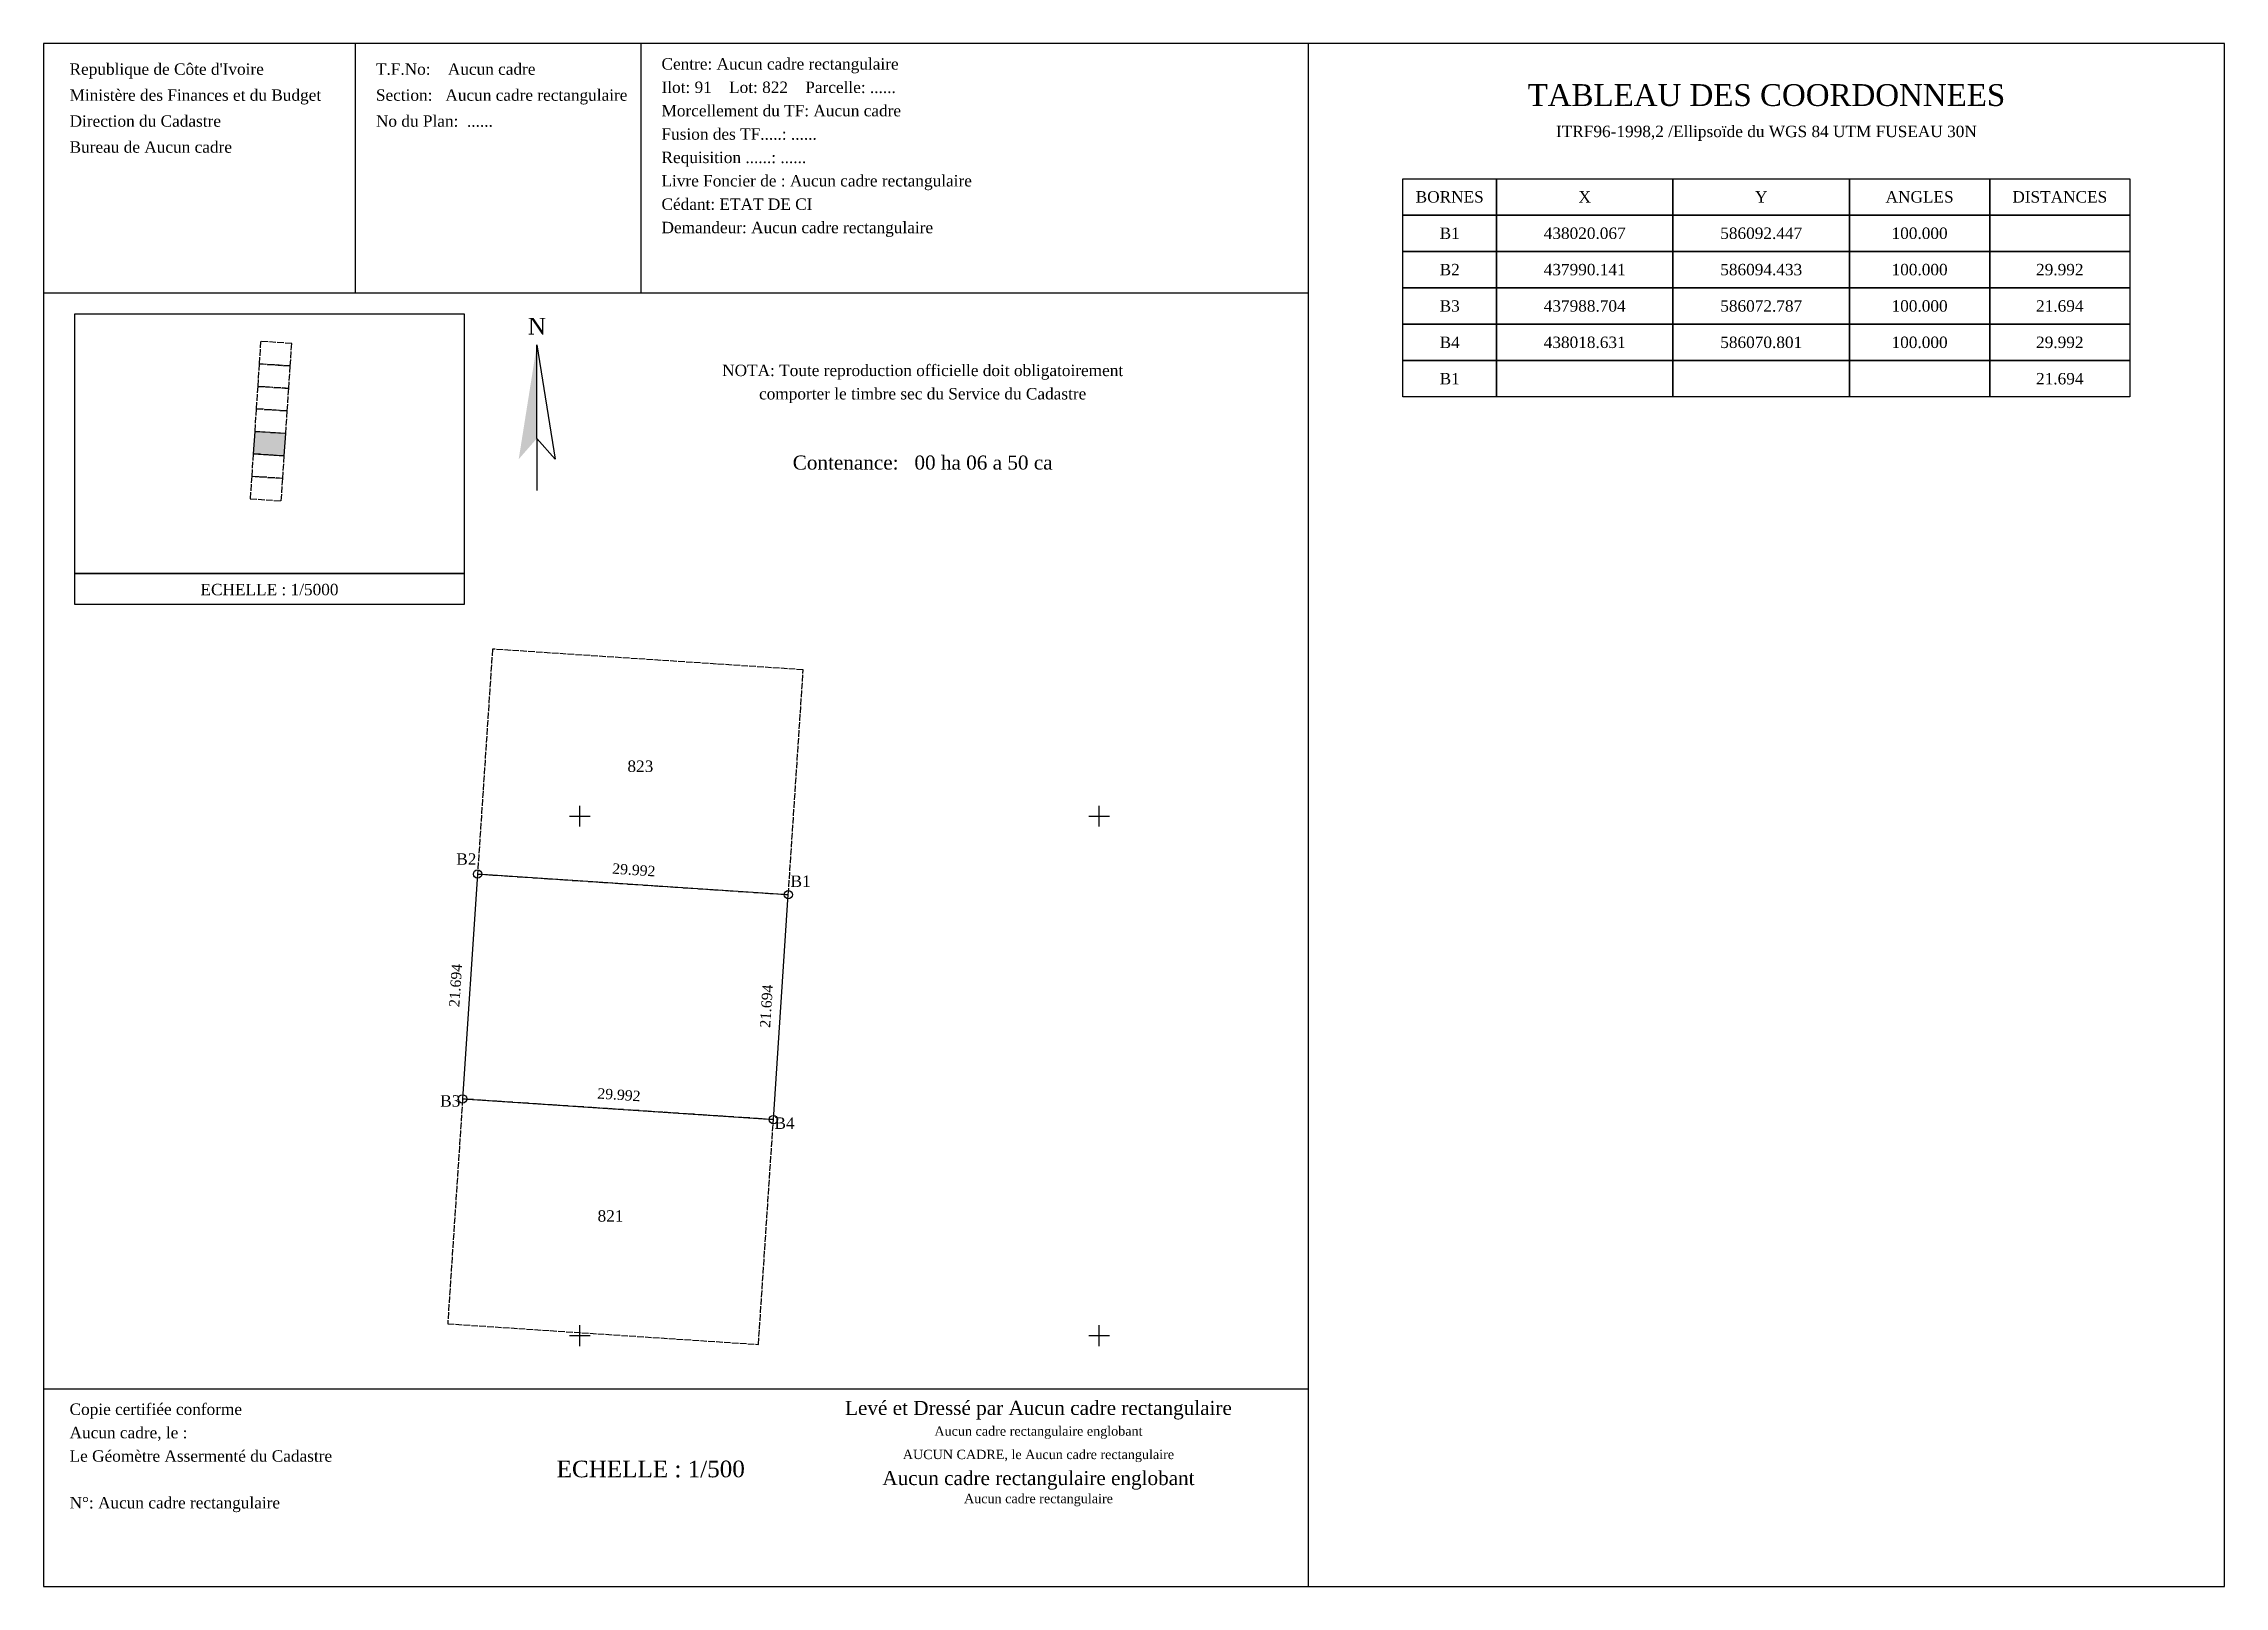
# Model space of a CAD drawing. Header units: metres. Extents: x 0 to 420, y 0 to 297.
import ezdxf
from ezdxf.enums import TextEntityAlignment as Align

# ---------------------------------------------------------------- set-up
doc = ezdxf.new("R2010")
doc.units = ezdxf.units.M
doc.linetypes.add('DASHED', pattern=[1.524, 1.27, -0.254])
for name, color, linetype in [('BORNES', 1, 'Continuous'), ('CADRE', 7, 'Continuous'), ('CARROYAGE', 8, 'Continuous'), ('PARCELLE', 1, 'Continuous'), ('PARCELLE_FILL', 7, 'Continuous'), ('TABLEAU', 7, 'Continuous'), ('TEXTES', 7, 'Continuous'), ('TEXTES_BOLD', 7, 'Continuous'), ('VOISINS', 8, 'DASHED')]:
    doc.layers.add(name, color=color, linetype=linetype)
doc.styles.add('Times', font='times.ttf')

msp = doc.modelspace()

# ---------------------------------------------------------------- hatches: boundary and pattern name
at = {"layer": 'CADRE'}
msp.add_hatch(color=7, dxfattribs=at).paths.add_polyline_path([(95, 239), (91.5, 217), (95, 221)])
at = {"layer": 'PARCELLE_FILL'}
msp.add_hatch(color=7, dxfattribs=at).paths.add_polyline_path([(46.64, 221.97), (40.65, 222.36), (40.36, 218.03), (46.35, 217.64)])

# ---------------------------------------------------------------- linework, layer by layer
at = {"layer": 'BORNES'}
for centre in [(83.57, 137.13), (143.42, 133.16), (80.69, 93.84), (140.55, 89.87)]:
    msp.add_circle(centre, 0.8, dxfattribs=at)
at = {"layer": 'CADRE'}
for p, q in [((60, 297), (60, 249)), ((115, 297), (115, 249)), ((243.6, 0), (243.6, 297)), ((0, 249), (243.6, 249)), ((95, 221), (95, 211)), ((0, 38), (243.6, 38))]:
    msp.add_line(p, q, dxfattribs=at)
for points in [[(0, 0), (420, 0), (420, 297), (0, 297)], [(6, 245), (81, 245), (81, 195), (6, 195)], [(95, 239), (98.5, 217), (95, 221), (95, 239)], [(6, 195), (81, 195), (81, 189), (6, 189)]]:
    msp.add_lwpolyline(points, close=True, dxfattribs=at)
at = {"layer": 'CARROYAGE'}
for p, q in [((101.28, 148.27), (105.28, 148.27)), ((103.28, 146.27), (103.28, 150.27)), ((201.28, 148.27), (205.28, 148.27)), ((203.28, 146.27), (203.28, 150.27)), ((101.28, 48.27), (105.28, 48.27)), ((103.28, 46.27), (103.28, 50.27)), ((201.28, 48.27), (205.28, 48.27)), ((203.28, 46.27), (203.28, 50.27))]:
    msp.add_line(p, q, dxfattribs=at)
at = {"layer": 'PARCELLE'}
for points in [[(46.64, 221.97), (40.65, 222.36), (40.36, 218.03), (46.35, 217.64)], [(143.42, 133.16), (83.57, 137.13), (80.69, 93.84), (140.55, 89.87)]]:
    msp.add_lwpolyline(points, close=True, dxfattribs=at)
at = {"layer": 'TABLEAU'}
for points in [[(261.8, 271), (279.8, 271), (279.8, 264), (261.8, 264)], [(279.8, 271), (313.8, 271), (313.8, 264), (279.8, 264)], [(313.8, 271), (347.8, 271), (347.8, 264), (313.8, 264)], [(347.8, 271), (374.8, 271), (374.8, 264), (347.8, 264)], [(374.8, 271), (401.8, 271), (401.8, 264), (374.8, 264)], [(261.8, 264), (279.8, 264), (279.8, 257), (261.8, 257)], [(279.8, 264), (313.8, 264), (313.8, 257), (279.8, 257)], [(313.8, 264), (347.8, 264), (347.8, 257), (313.8, 257)], [(347.8, 264), (374.8, 264), (374.8, 257), (347.8, 257)], [(374.8, 264), (401.8, 264), (401.8, 257), (374.8, 257)], [(261.8, 257), (279.8, 257), (279.8, 250), (261.8, 250)], [(279.8, 257), (313.8, 257), (313.8, 250), (279.8, 250)], [(313.8, 257), (347.8, 257), (347.8, 250), (313.8, 250)], [(347.8, 257), (374.8, 257), (374.8, 250), (347.8, 250)], [(374.8, 257), (401.8, 257), (401.8, 250), (374.8, 250)], [(261.8, 250), (279.8, 250), (279.8, 243), (261.8, 243)], [(279.8, 250), (313.8, 250), (313.8, 243), (279.8, 243)], [(313.8, 250), (347.8, 250), (347.8, 243), (313.8, 243)], [(347.8, 250), (374.8, 250), (374.8, 243), (347.8, 243)], [(374.8, 250), (401.8, 250), (401.8, 243), (374.8, 243)], [(261.8, 243), (279.8, 243), (279.8, 236), (261.8, 236)], [(279.8, 243), (313.8, 243), (313.8, 236), (279.8, 236)], [(313.8, 243), (347.8, 243), (347.8, 236), (313.8, 236)], [(347.8, 243), (374.8, 243), (374.8, 236), (347.8, 236)], [(374.8, 243), (401.8, 243), (401.8, 236), (374.8, 236)], [(261.8, 236), (279.8, 236), (279.8, 229), (261.8, 229)], [(279.8, 236), (313.8, 236), (313.8, 229), (279.8, 229)], [(313.8, 236), (347.8, 236), (347.8, 229), (313.8, 229)], [(347.8, 236), (374.8, 236), (374.8, 229), (347.8, 229)], [(374.8, 236), (401.8, 236), (401.8, 229), (374.8, 229)]]:
    msp.add_lwpolyline(points, close=True, dxfattribs=at)
at = {"layer": 'VOISINS', "linetype": 'DASHED'}
for points in [[(47.79, 239.28), (41.8, 239.68), (41.51, 235.35), (47.5, 234.95)], [(47.5, 234.95), (41.51, 235.35), (41.23, 231.02), (47.21, 230.62)], [(47.21, 230.62), (41.23, 231.02), (40.94, 226.69), (46.92, 226.3)], [(47.21, 230.62), (41.23, 231.02), (40.94, 226.69), (46.92, 226.3)], [(46.92, 226.3), (40.94, 226.69), (40.65, 222.36), (46.64, 221.97)], [(46.35, 217.64), (40.36, 218.03), (40.08, 213.7), (46.06, 213.31)], [(46.06, 213.31), (40.08, 213.7), (39.79, 209.38), (45.77, 208.98)], [(146.29, 176.45), (86.44, 180.43), (83.57, 137.13), (143.42, 133.16)], [(140.55, 89.87), (80.69, 93.84), (77.82, 50.55), (137.67, 46.57)]]:
    msp.add_lwpolyline(points, close=True, dxfattribs=at)

# ---------------------------------------------------------------- texts
at = {"layer": 'BORNES', "style": 'Times'}
for s, p in [('B2', (81.41, 138.92)), ('B1', (145.79, 134.65)), ('B3', (78.32, 92.35)), ('B4', (142.7, 88.08))]:
    msp.add_text(s, height=2.2, dxfattribs=at).set_placement(p, align=Align.CENTER)
at = {"layer": 'TEXTES', "style": 'Times'}
for s, p in [('Centre: Aucun cadre rectangulaire', (119, 292)), ("Republique de Côte d'Ivoire", (5, 291)), ('T.F.No:    Aucun cadre', (64, 291)), ('Ilot: 91    Lot: 822    Parcelle: ......', (119, 287.5)), ('Ministère des Finances et du Budget', (5, 286)), ('Section:   Aucun cadre rectangulaire', (64, 286)), ('Direction du Cadastre', (5, 281)), ('No du Plan:  ......', (64, 281)), ('Morcellement du TF: Aucun cadre', (119, 283)), ('Bureau de Aucun cadre', (5, 276)), ('Fusion des TF.....: ......', (119, 278.5)), ('Requisition ......: ......', (119, 274)), ('Livre Foncier de : Aucun cadre rectangulaire', (119, 269.5)), ('Cédant: ETAT DE CI', (119, 265)), ('Copie certifiée conforme', (5, 33)), ('Aucun cadre, le :', (5, 28.5)), ('Le Géomètre Assermenté du Cadastre', (5, 24))]:
    msp.add_text(s, height=2.2, dxfattribs=at).set_placement(p)
for s, height, p in [('ITRF96-1998,2 /Ellipsoïde du WGS 84 UTM FUSEAU 30N', 2.2, (331.8, 279)), ('NOTA: Toute reproduction officielle doit obligatoirement', 2.2, (169.3, 233)), ('comporter le timbre sec du Service du Cadastre', 2.2, (169.3, 228.5)), ('823', 2.2, (114.93, 156.79)), ('821', 2.2, (109.18, 70.21)), ('Aucun cadre rectangulaire englobant', 1.8, (191.6, 29)), ('AUCUN CADRE, le Aucun cadre rectangulaire', 1.8, (191.6, 24.5)), ('Aucun cadre rectangulaire', 1.8, (191.6, 16))]:
    msp.add_text(s, height=height, dxfattribs=at).set_placement(p, align=Align.CENTER)
for s, p in [('438020.067', (296.8, 260.5)), ('586092.447', (330.8, 260.5)), ('100.000', (361.3, 260.5)), ('437990.141', (296.8, 253.5)), ('586094.433', (330.8, 253.5)), ('100.000', (361.3, 253.5)), ('29.992', (388.3, 253.5)), ('437988.704', (296.8, 246.5)), ('586072.787', (330.8, 246.5)), ('100.000', (361.3, 246.5)), ('21.694', (388.3, 246.5)), ('438018.631', (296.8, 239.5)), ('586070.801', (330.8, 239.5)), ('100.000', (361.3, 239.5)), ('29.992', (388.3, 239.5)), ('21.694', (388.3, 232.5))]:
    msp.add_text(s, height=2.2, dxfattribs=at).set_placement(p, align=Align.MIDDLE_CENTER)
for s, rotation, p in [('29.992', -3.7966, (113.61, 136.94)), ('21.694', 86.2034, (80.33, 115.61)), ('21.694', 86.2034, (140.19, 111.63)), ('29.992', -3.7966, (110.74, 93.65))]:
    msp.add_text(s, height=2, rotation=rotation, dxfattribs=at).set_placement(p, align=Align.CENTER)
at = {"layer": 'TEXTES_BOLD', "style": 'Times'}
for s, height, p in [('TABLEAU DES COORDONNEES', 4.2, (331.8, 285)), ('N', 3.2, (95, 241)), ('Contenance:   00 ha 06 a 50 ca', 2.7, (169.3, 215)), ('ECHELLE : 1/5000', 2.2, (43.5, 190.8)), ('Levé et Dressé par Aucun cadre rectangulaire', 2.7, (191.6, 33)), ('ECHELLE : 1/500', 3.2, (116.93, 21)), ('Aucun cadre rectangulaire englobant', 2.7, (191.6, 19.5))]:
    msp.add_text(s, height=height, dxfattribs=at).set_placement(p, align=Align.CENTER)
for s, p in [('BORNES', (270.8, 267.5)), ('X', (296.8, 267.5)), ('Y', (330.8, 267.5)), ('ANGLES', (361.3, 267.5)), ('DISTANCES', (388.3, 267.5)), ('B1', (270.8, 260.5)), ('B2', (270.8, 253.5)), ('B3', (270.8, 246.5)), ('B4', (270.8, 239.5)), ('B1', (270.8, 232.5))]:
    msp.add_text(s, height=2.2, dxfattribs=at).set_placement(p, align=Align.MIDDLE_CENTER)
for s, p in [('Demandeur: Aucun cadre rectangulaire', (119, 260.5)), ('N°: Aucun cadre rectangulaire', (5, 15))]:
    msp.add_text(s, height=2.2, dxfattribs=at).set_placement(p)

doc.saveas('drawing.dxf')
